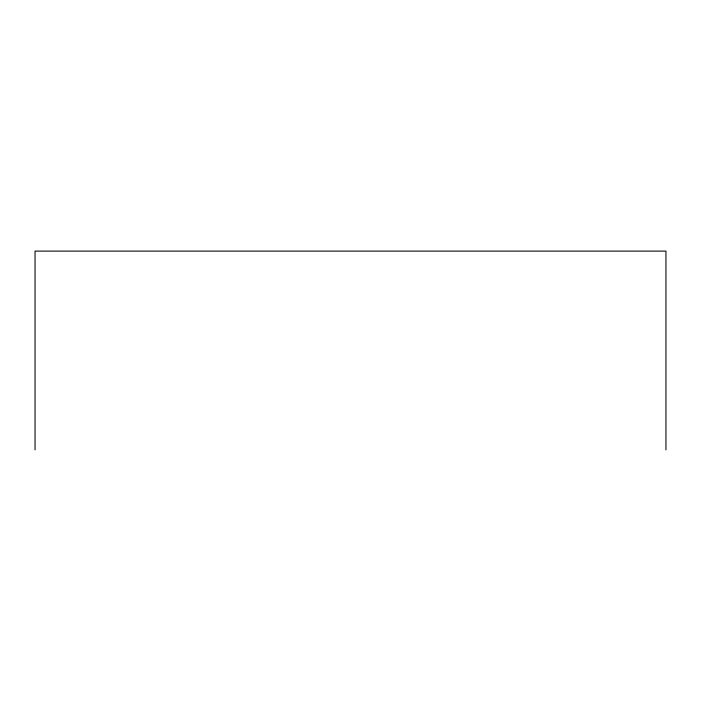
<?xml version="1.0" encoding="UTF-8"?>
<svg xmlns="http://www.w3.org/2000/svg" width="701" height="701" viewBox="0 0 701 701"><rect width="100%" height="100%" fill="white"/><g stroke="black" fill="none" stroke-linecap="round" stroke-linejoin="round"><path stroke-width="1.05" d="M665.95 449.893L665.95 251.107L35.05 251.107L35.05 449.893"/></g></svg>
